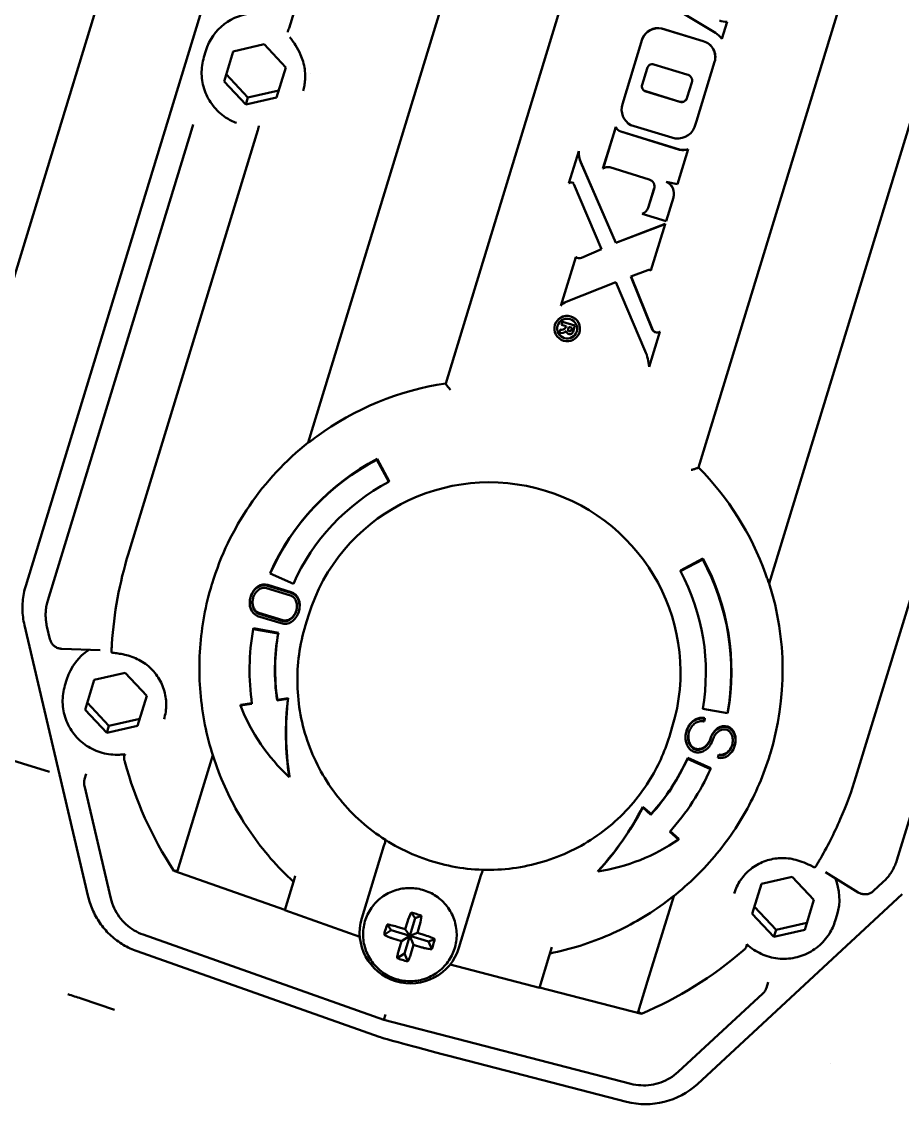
# Model space of a CAD drawing. Header units: inches. Extents: x 11 to 1621, y 11 to 1332.
# Drawn here: x 1301.909 to 1304.642, y 345.731 to 349.103 of the extents above; entities that cross this region are included whole.
import ezdxf

# ---------------------------------------------------------------- set-up
doc = ezdxf.new("R2010")
doc.units = ezdxf.units.IN
doc.header["$LTSCALE"] = 48
doc.header["$MEASUREMENT"] = 0
doc.layers.add('Visible (ANSI)', color=7, linetype='Continuous', lineweight=50)

msp = doc.modelspace()

# ---------------------------------------------------------------- linework, layer by layer
at = {"layer": 'Visible (ANSI)'}
for p, q in [((1303.960241, 350.3867), (1303.224613, 347.980571)), ((1302.798062, 347.797304), (1303.543519, 350.235582)), ((1304.009401, 347.719686), (1304.744578, 350.12434)), ((1304.228754, 347.359897), (1304.974211, 349.798176)), ((1302.312155, 349.70907), (1301.513299, 347.096132)), ((1301.524712, 347.133459), (1302.300743, 349.671743)), ((1302.738201, 349.08274), (1302.887875, 349.572301)), ((1302.539285, 349.374718), (1301.920906, 347.352093)), ((1303.875655, 349.1811), (1304.061806, 349.068407)), ((1303.894825, 349.081604), (1303.8949, 349.08185)), ((1304.024011, 349.042108), (1303.894825, 349.081604)), ((1303.8949, 349.08185), (1304.024086, 349.042354)), ((1304.081387, 349.04908), (1304.097753, 349.102614)), ((1303.834815, 349.048815), (1303.773025, 348.846708)), ((1303.83489, 349.049061), (1303.834815, 349.048815)), ((1302.474048, 348.993015), (1302.480058, 349.012672)), ((1302.56531, 349.01076), (1302.53678, 348.917443)), ((1302.661087, 349.032497), (1302.56531, 349.01076)), ((1302.728334, 348.960918), (1302.661087, 349.032497)), ((1304.002872, 348.793567), (1304.059211, 348.977846)), ((1304.059211, 348.977846), (1304.059286, 348.978091)), ((1302.543541, 348.939557), (1302.610788, 348.867978)), ((1302.699804, 348.867602), (1302.728334, 348.960918)), ((1303.834293, 348.906367), (1303.849961, 348.957613)), ((1303.850036, 348.957858), (1303.849961, 348.957613)), ((1303.870677, 348.970324), (1303.973398, 348.938919)), ((1302.53678, 348.917443), (1302.604027, 348.845864)), ((1303.988392, 348.914223), (1303.974301, 348.868135)), ((1302.610788, 348.867978), (1302.706565, 348.889716)), ((1303.84536, 348.886771), (1303.845285, 348.886525)), ((1303.951337, 348.854102), (1303.845285, 348.886525)), ((1303.951412, 348.854347), (1303.84536, 348.886771)), ((1302.610788, 348.867978), (1302.604027, 348.845864)), ((1302.604027, 348.845864), (1302.699804, 348.867602)), ((1302.440825, 348.783355), (1302.435566, 348.766155)), ((1303.752391, 348.775897), (1303.71273, 348.647308)), ((1303.712805, 348.647554), (1303.752466, 348.776143)), ((1303.752391, 348.775897), (1303.752466, 348.776143)), ((1303.799456, 348.781873), (1303.926359, 348.743075)), ((1303.996969, 348.775029), (1304.002872, 348.793567)), ((1302.435566, 348.766155), (1301.989445, 347.306957)), ((1302.641365, 348.766004), (1302.239, 347.449928)), ((1303.950675, 348.705402), (1303.768062, 348.761717)), ((1303.768137, 348.761963), (1303.95075, 348.705648)), ((1303.943912, 348.598356), (1303.977363, 348.706812)), ((1303.950675, 348.705402), (1303.95075, 348.705648)), ((1303.977438, 348.707058), (1303.977363, 348.706812)), ((1303.637764, 348.701115), (1303.607177, 348.601254)), ((1303.637764, 348.701115), (1303.63784, 348.70136)), ((1303.752173, 348.416509), (1303.644126, 348.666102)), ((1303.644202, 348.666348), (1303.752248, 348.416755)), ((1303.71273, 348.647308), (1303.712805, 348.647554)), ((1303.733634, 348.65116), (1303.856395, 348.613302)), ((1303.908403, 348.606112), (1303.943912, 348.598356)), ((1303.607177, 348.601254), (1303.607252, 348.601499)), ((1303.62207, 348.599106), (1303.708593, 348.396893)), ((1303.871024, 348.583367), (1303.853, 348.52493)), ((1303.853075, 348.525176), (1303.871099, 348.583613)), ((1303.871024, 348.583367), (1303.871099, 348.583613)), ((1303.908593, 348.483752), (1303.93134, 348.557595)), ((1303.93134, 348.557595), (1303.931415, 348.557841)), ((1303.834146, 348.506652), (1303.834221, 348.506898)), ((1303.834146, 348.506652), (1303.908593, 348.483752)), ((1303.905442, 348.474808), (1303.752173, 348.416509)), ((1303.752248, 348.416755), (1303.905518, 348.475054)), ((1303.905442, 348.474808), (1303.861475, 348.330996)), ((1303.905518, 348.475054), (1303.905442, 348.474808)), ((1303.752248, 348.416755), (1303.752173, 348.416509)), ((1303.628066, 348.372571), (1303.581885, 348.221519)), ((1303.628066, 348.372571), (1303.628142, 348.372816)), ((1303.708593, 348.396893), (1303.646305, 348.369737)), ((1303.646305, 348.369737), (1303.64638, 348.369983)), ((1303.64638, 348.369983), (1303.708516, 348.397072)), ((1303.7996, 348.312053), (1303.8523, 348.332098)), ((1303.866949, 348.14536), (1303.7996, 348.312053)), ((1303.799752, 348.312111), (1303.867024, 348.145606)), ((1303.598864, 348.232998), (1303.752574, 348.294102)), ((1303.752574, 348.294102), (1303.843835, 348.080804)), ((1303.587196, 348.171608), (1303.584434, 348.162574)), ((1303.587271, 348.171854), (1303.587196, 348.171608)), ((1303.625744, 348.159823), (1303.587196, 348.171608)), ((1303.587271, 348.171854), (1303.625819, 348.160068)), ((1303.563683, 348.161983), (1303.563758, 348.162229)), ((1303.579705, 348.147109), (1303.576684, 348.137227)), ((1303.579705, 348.147109), (1303.57978, 348.147355)), ((1303.584434, 348.162574), (1303.598527, 348.158348)), ((1303.598527, 348.158348), (1303.596756, 348.152553)), ((1303.604674, 348.148768), (1303.606827, 348.15581)), ((1303.606827, 348.15581), (1303.616766, 348.152772)), ((1303.616766, 348.152772), (1303.614367, 348.144925)), ((1303.619807, 348.140406), (1303.625744, 348.159823)), ((1303.625744, 348.159823), (1303.625819, 348.160068)), ((1303.639469, 348.138813), (1303.639544, 348.139058)), ((1303.889659, 348.139934), (1303.855935, 348.031371)), ((1303.866949, 348.14536), (1303.867024, 348.145606)), ((1303.869359, 348.142642), (1303.869434, 348.142888)), ((1303.889734, 348.140179), (1303.889659, 348.139934)), ((1304.900353, 348.075362), (1304.497988, 346.759286)), ((1304.62493, 346.501208), (1305.071052, 347.960406)), ((1303.010733, 347.743552), (1303.011484, 347.746009)), ((1303.047838, 347.674484), (1303.010733, 347.743552)), ((1303.011484, 347.746009), (1303.04859, 347.676941)), ((1303.047838, 347.674484), (1303.04859, 347.676941)), ((1303.953001, 347.397748), (1304.022385, 347.434259)), ((1303.953752, 347.400205), (1304.023136, 347.436716)), ((1304.023136, 347.436716), (1304.022385, 347.434259)), ((1302.679647, 347.390913), (1302.680398, 347.39337)), ((1302.751603, 347.358965), (1302.679647, 347.390913)), ((1303.953752, 347.400205), (1303.953001, 347.397748)), ((1302.499544, 347.359524), (1302.498793, 347.357067)), ((1302.671691, 347.352787), (1302.672442, 347.355244)), ((1302.672442, 347.355244), (1302.745029, 347.333056)), ((1302.668397, 347.345356), (1302.74284, 347.322626)), ((1302.744278, 347.330599), (1302.671691, 347.352787)), ((1302.744278, 347.330599), (1302.745029, 347.333056)), ((1302.619485, 347.319537), (1302.618734, 347.31708)), ((1302.714287, 347.236005), (1302.640623, 347.258526)), ((1302.644109, 347.265861), (1302.64486, 347.268319)), ((1302.718692, 347.243062), (1302.644109, 347.265861)), ((1302.64486, 347.268319), (1302.719444, 347.245519)), ((1302.768213, 347.271379), (1302.768964, 347.273836)), ((1302.789474, 347.230582), (1302.798488, 347.260067)), ((1302.115026, 346.387004), (1301.916926, 347.230705)), ((1301.995907, 347.187146), (1301.986789, 347.225981)), ((1302.626796, 347.218047), (1302.627547, 347.220504)), ((1302.627547, 347.220504), (1302.705067, 347.206753)), ((1302.718692, 347.243062), (1302.719444, 347.245519)), ((1302.704316, 347.204295), (1302.626796, 347.218047)), ((1302.704316, 347.204295), (1302.705067, 347.206753)), ((1302.151865, 347.152394), (1302.032858, 347.156804)), ((1302.048633, 347.062917), (1302.042624, 347.04326)), ((1302.105353, 346.967687), (1302.133884, 347.061006)), ((1302.133884, 347.061006), (1302.229663, 347.082745)), ((1302.229663, 347.082745), (1302.296912, 347.011164)), ((1302.179363, 346.91822), (1302.112114, 346.989801)), ((1302.296912, 347.011164), (1302.268382, 346.917844)), ((1302.623274, 346.985887), (1302.587242, 346.980944)), ((1302.587993, 346.983401), (1302.622946, 346.988196)), ((1302.734879, 347.001199), (1302.701165, 346.996574)), ((1302.701165, 346.996574), (1302.701916, 346.999031)), ((1302.701916, 346.999031), (1302.73563, 347.003656)), ((1302.734879, 347.001199), (1302.73563, 347.003656)), ((1302.172602, 346.896106), (1302.105353, 346.967687)), ((1302.587242, 346.980944), (1302.587993, 346.983401)), ((1304.022155, 346.970518), (1304.099675, 346.956767)), ((1304.099675, 346.956767), (1304.100426, 346.959224)), ((1301.994362, 346.775101), (1301.464662, 346.937046)), ((1302.172602, 346.896106), (1302.179363, 346.91822)), ((1302.268382, 346.917844), (1302.172602, 346.896106)), ((1302.275143, 346.939959), (1302.179363, 346.91822)), ((1304.026298, 346.931429), (1304.028513, 346.939182)), ((1304.026298, 346.931429), (1304.027049, 346.933886)), ((1304.029264, 346.941639), (1304.027049, 346.933886)), ((1304.028513, 346.939182), (1304.029264, 346.941639)), ((1303.918968, 346.885261), (1303.927982, 346.914746)), ((1303.972381, 346.90292), (1303.97163, 346.900463)), ((1304.099121, 346.913477), (1304.099872, 346.915935)), ((1304.04637, 346.877617), (1304.046391, 346.877687)), ((1304.046391, 346.877687), (1304.047143, 346.880144)), ((1304.053944, 346.875296), (1304.053961, 346.87535)), ((1304.121144, 346.854876), (1304.121895, 346.857333)), ((1302.501445, 346.827111), (1302.420696, 346.562993)), ((1303.975619, 346.818306), (1303.974867, 346.815849)), ((1303.974867, 346.815849), (1304.046824, 346.783901)), ((1303.975619, 346.818306), (1304.047575, 346.786358)), ((1303.999562, 346.84425), (1304.000313, 346.846707)), ((1304.07162, 346.826548), (1304.069263, 346.81884)), ((1304.07162, 346.826548), (1304.072371, 346.829005)), ((1304.231434, 346.830032), (1304.230683, 346.827575)), ((1304.047575, 346.786358), (1304.046824, 346.783901)), ((1302.103523, 346.752025), (1302.108782, 346.769225)), ((1302.739529, 346.761267), (1302.738778, 346.75881)), ((1302.184889, 346.38228), (1302.102853, 346.731667)), ((1303.836711, 346.667022), (1303.83596, 346.664565)), ((1303.83596, 346.664565), (1303.861323, 346.641878)), ((1303.836711, 346.667022), (1303.862074, 346.644335)), ((1303.861323, 346.641878), (1303.862074, 346.644335)), ((1303.919922, 346.589462), (1303.94703, 346.565215)), ((1303.921485, 346.591193), (1303.947781, 346.567672)), ((1302.391712, 346.46819), (1302.420696, 346.562993)), ((1303.036119, 346.556087), (1303.032834, 346.545343)), ((1303.947781, 346.567672), (1303.94703, 346.565215)), ((1303.032834, 346.545343), (1302.964269, 346.321076)), ((1302.725025, 346.346493), (1302.380439, 346.468373)), ((1302.754787, 346.443839), (1302.757468, 346.452607)), ((1303.265467, 346.22899), (1303.334032, 346.453257)), ((1303.337317, 346.464002), (1303.334032, 346.453257)), ((1303.697185, 346.465796), (1303.697936, 346.468253)), ((1304.204623, 346.427918), (1304.300402, 346.449656)), ((1304.300402, 346.449656), (1304.367651, 346.378075)), ((1304.504974, 346.401003), (1304.403847, 346.463893)), ((1302.72473, 346.345527), (1302.754787, 346.443839)), ((1304.176092, 346.334599), (1304.204623, 346.427918)), ((1304.581851, 346.432591), (1304.552575, 346.405494)), ((1303.851388, 346.125586), (1303.932137, 346.389705)), ((1304.005714, 345.80643), (1304.641738, 346.395114)), ((1304.367651, 346.378075), (1304.33912, 346.284756)), ((1302.958029, 346.26301), (1302.72473, 346.345527)), ((1304.250102, 346.285132), (1304.182853, 346.356713)), ((1303.098846, 346.287016), (1303.105882, 346.310027)), ((1303.113038, 346.266106), (1303.129717, 346.320662)), ((1303.129717, 346.320662), (1303.117628, 346.338475)), ((1303.129717, 346.320662), (1303.149627, 346.328639)), ((1304.243341, 346.263018), (1304.176092, 346.334599)), ((1304.439395, 346.331988), (1304.433386, 346.312331)), ((1303.055115, 346.283815), (1303.033114, 346.269707)), ((1303.055115, 346.283815), (1303.04306, 346.301577)), ((1303.113038, 346.266106), (1303.055115, 346.283815)), ((1303.073762, 346.294685), (1303.098846, 346.287016)), ((1303.113038, 346.266106), (1303.098846, 346.287016)), ((1303.143319, 346.297823), (1303.136496, 346.275505)), ((1304.243341, 346.263018), (1304.250102, 346.285132)), ((1304.33912, 346.284756), (1304.243341, 346.263018)), ((1304.345881, 346.30687), (1304.250102, 346.285132)), ((1303.032557, 346.005807), (1302.285927, 346.26989)), ((1303.087434, 346.249688), (1303.060152, 346.258029)), ((1303.078834, 346.22156), (1303.087434, 346.249688)), ((1303.087434, 346.249688), (1303.113038, 346.266106)), ((1303.113038, 346.266106), (1303.096358, 346.21155)), ((1303.113038, 346.266106), (1303.136496, 346.275505)), ((1303.125084, 346.238177), (1303.113038, 346.266106)), ((1303.113038, 346.266106), (1303.170961, 346.248397)), ((1303.136496, 346.275505), (1303.159935, 346.268339)), ((1303.170961, 346.248397), (1303.190545, 346.256244)), ((1303.170961, 346.248397), (1303.181137, 346.224804)), ((1303.01829, 345.952552), (1302.266601, 346.218424)), ((1303.07347, 346.196873), (1303.096358, 346.21155)), ((1303.096358, 346.21155), (1303.107091, 346.186667)), ((1303.125084, 346.238177), (1303.116696, 346.210743)), ((1303.150721, 346.230339), (1303.125084, 346.238177)), ((1303.545931, 346.203745), (1303.554138, 346.230586)), ((1303.515874, 346.105432), (1303.23817, 346.177362)), ((1303.545931, 346.203745), (1303.515874, 346.105432)), ((1303.851388, 346.125586), (1303.822404, 346.030784)), ((1304.220041, 346.104941), (1304.2253, 346.122141)), ((1303.831851, 346.024631), (1303.516169, 346.106398)), ((1304.209212, 346.087688), (1303.945827, 345.843907)), ((1302.0929, 346.071751), (1302.196482, 346.036595)), ((1303.037567, 346.022193), (1303.032557, 346.005807)), ((1303.799215, 345.807231), (1303.032557, 346.005807)), ((1303.234412, 345.894267), (1303.785762, 345.751459)), ((1304.41944, 345.869929), (1304.41944, 345.86993))]:
    msp.add_line(p, q, dxfattribs=at)
for centre, major_axis, ratio, start_param, end_param in [((1302.640069, 348.963752), (-0.160012, 0.04892), 0.99144486, 5.05902579, 6.28318531), ((1303.88431, 349.030256), (-0.050552, 0.015455), 0.99144486, 4.80630353, 6.22060459), ((1303.884385, 349.030502), (-0.050552, 0.015455), 0.99144486, 4.80630353, 6.22060459), ((1304.096316, 349.172799), (-0.067655, 0.020684), 0.99144486, 1.54926273, 1.88544508), ((1304.009855, 348.992935), (0.049356, -0.01509), 0.99144486, 0, 1.58706174), ((1304.009931, 348.993181), (0.049356, -0.01509), 0.99144486, 0, 1.58706174), ((1304.031282, 349.018475), (0.056419, -0.017249), 0.99144486, 0.84931078, 1.3208603), ((1302.640069, 348.963752), (0.160012, -0.04892), 0.99144486, 0.17342022, 0.17348712), ((1303.865971, 348.95493), (-0.015526, 0.004747), 0.99144486, 4.71238898, 6.41501448), ((1303.866046, 348.955176), (-0.015526, 0.004747), 0.99144486, 0.00798117, 0.13182917), ((1303.849501, 348.901717), (-0.015207, 0.004649), 0.99144486, 0, 1.59660273), ((1303.849576, 348.901963), (-0.015207, 0.004649), 0.99144486, 0, 1.59660273), ((1303.969737, 348.919926), (0.018655, -0.005703), 0.99144486, 0, 1.67618983), ((1302.631055, 348.934266), (0.150599, -0.046043), 0.99144486, 0, 0.00002405), ((1303.826569, 348.830338), (-0.053544, 0.01637), 0.99144486, 0, 1.35921417), ((1303.956556, 348.871174), (0.017219, -0.005264), 0.99144486, 4.71238898, 6.41140571), ((1303.956631, 348.871419), (0.017219, -0.005264), 0.99144486, 4.71238898, 6.27598879), ((1303.775328, 348.785276), (-0.023779, 0.00727), 0.99144486, 0.68904846, 1.56834889), ((1303.775403, 348.785521), (0.023779, -0.00727), 0.99144486, 3.83064112, 4.70994154), ((1303.943741, 348.797776), (0.055361, -0.016926), 0.99144486, 4.70151732, 6.17511454), ((1303.960752, 348.762045), (-0.055486, 0.016964), 0.99144486, 1.69042288, 2.15569039), ((1303.960827, 348.76229), (0.055486, -0.016964), 0.99144486, 4.83201554, 5.29728305), ((1303.716987, 348.696879), (-0.075907, 0.023207), 0.99144486, 0.24530749, 0.70060896), ((1303.717062, 348.697125), (-0.075907, 0.023207), 0.99144486, 0.24530749, 0.70060896), ((1303.728046, 348.623844), (0.026891, -0.008221), 0.99144486, 1.66489368, 2.44158534), ((1303.615446, 348.591353), (-0.008269, 0.009901), 0.99660889, 5.52237988, 6.28318531), ((1303.614385, 348.596215), (0.008006, -0.001936), 0.99150391, 0.60185146, 1.57079633), ((1303.849714, 348.591643), (0.021863, -0.006684), 0.99144486, 6.20884291, 7.8515342), ((1303.892339, 348.569124), (0.038892, -0.011891), 0.99144486, 0.00937237, 1.45872318), ((1303.892414, 348.569369), (0.038892, -0.011891), 0.99144486, 0.00937237, 1.42821435), ((1303.849789, 348.591889), (0.021863, -0.006684), 0.99144486, 6.20884291, 6.27751727), ((1303.826567, 348.533082), (0.026453, -0.008088), 0.99144486, 5.28446054, 6.28073787), ((1303.826642, 348.533328), (0.026453, -0.008088), 0.99144486, 5.28446054, 6.28073787), ((1303.639706, 348.387637), (-0.017942, -0.006615), 0.9976346, 0.56679206, 1.57079633), ((1303.639781, 348.387883), (0.018344, -0.005608), 0.99144486, 4.35415705, 5.35816131), ((1303.85593, 348.323379), (0.008734, 0.003636), 0.99832139, 0.553935, 1.57079633), ((1303.610036, 348.198696), (-0.034699, 0.010609), 0.99144486, 5.31991344, 5.89561957), ((1303.601651, 348.150644), (-0.037893, 0.011585), 0.99144486, 3.14159265, 6.28318531), ((1303.601651, 348.150644), (-0.029731, 0.00909), 0.99144486, 0.00416795, 3.1374247), ((1303.583069, 348.157014), (-0.020054, 0.006131), 0.99144486, 1.55551718, 2.72120886), ((1303.583914, 348.162982), (0.012842, -0.010429), 0.99389083, 5.13794773, 6.28318531), ((1303.583989, 348.163228), (0.015839, -0.004843), 0.99144486, 4.74959276, 5.89483034), ((1303.6109, 348.144494), (-0.011557, 0.00351), 0.99144492, 0.39684615, 1.57079633), ((1303.609677, 348.147239), (0.00469, -0.002314), 0.99189357, 3.3045792, 6.28318531), ((1303.609752, 348.147485), (-0.005002, 0.001529), 0.99144486, 0, 2.97860611), ((1303.609447, 348.143588), (0.01036, -0.003182), 0.99144489, 4.81972955, 6.28318531), ((1303.874058, 348.149155), (-0.006558, 0.004732), 0.99319149, 1.11712749, 1.57079633), ((1303.874134, 348.149401), (0.003796, -0.00711), 0.99989766, 4.71238898, 5.16605782), ((1303.881725, 348.158261), (-0.018353, -0.007945), 0.99855778, 0.49968494, 1.57079633), ((1303.8818, 348.158506), (0.019194, -0.005868), 0.99144486, 4.34228419, 5.41339557), ((1303.699435, 348.02046), (0.150191, -0.045918), 0.99144486, 0.36919566, 0.69677144), ((1303.364738, 347.092321), (-0.865945, 0.264746), 0.99144486, 5.16218584, 5.64696599), ((1303.365489, 347.094778), (-0.865945, 0.264746), 0.99144486, 5.68451725, 6.28318531), ((1303.363235, 347.087407), (-0.715346, 0.218703), 0.99144486, 5.49778714, 6.16101226), ((1303.363987, 347.089864), (-0.715346, 0.218703), 0.99144486, 5.49778714, 6.16101226), ((1303.363235, 347.087407), (0.564747, -0.17266), 0.99144486, 0, 3.14159265), ((1303.364738, 347.092321), (-0.865945, 0.264746), 0.99144486, 3.77781197, 4.21371563), ((1303.363235, 347.087407), (-0.640046, 0.195682), 0.99144486, 5.49778714, 6.16101226), ((1303.363235, 347.087407), (0.715346, -0.218703), 0.99144486, 0.12217305, 0.78539816), ((1303.363987, 347.089864), (0.715346, -0.218703), 0.99144486, 0.12217305, 0.78539816), ((1303.363235, 347.087407), (0.640046, -0.195682), 0.99144486, 0.12217305, 0.78539816), ((1302.656297, 347.306287), (-0.015793, -0.046367), 0.79756308, 3.15238793, 4.75109667), ((1302.657049, 347.308744), (-0.015793, -0.046367), 0.79756308, 3.15238793, 4.75109667), ((1303.365489, 347.094778), (0.865945, -0.264746), 0.99144486, 0, 0.59866805), ((1302.731037, 347.283441), (-0.012835, -0.047271), 0.7975631, 1.53200562, 3.13079937), ((1302.731789, 347.285898), (-0.012835, -0.047271), 0.7975631, 1.53200562, 3.13079937), ((1302.655911, 347.305022), (-0.012835, -0.047271), 0.79756308, 4.67368129, 6.21734593), ((1302.730649, 347.282172), (-0.015793, -0.046367), 0.79756308, 6.26774272, 7.89268932), ((1303.363235, 347.087407), (-0.715346, 0.218703), 0.99144486, 0.12217305, 0.43633231), ((1303.363235, 347.087407), (-0.640046, 0.195682), 0.99144486, 0.12217305, 0.43633231), ((1303.363987, 347.089864), (-0.640046, 0.195682), 0.99144486, 0.12217305, 0.43633231), ((1302.208645, 347.013997), (-0.160012, 0.04892), 0.99144486, 5.58262456, 6.28318531), ((1303.646565, 346.890093), (-0.878533, 0.268594), 0.99144486, 0.17691774, 0.44365048), ((1303.647317, 346.89255), (-0.878533, 0.268594), 0.99144486, 0.17691774, 0.44365048), ((1303.150121, 347.196213), (-0.57819, 0.17677), 0.99144486, 0.66615629, 1.11619718), ((1304.083967, 346.866934), (-0.015783, -0.046336), 0.79808266, 3.15856803, 4.75347133), ((1304.084718, 346.869391), (-0.015783, -0.046336), 0.79808266, 3.15856803, 4.75347133), ((1304.083967, 346.866934), (-0.012835, -0.047271), 0.79756308, 1.53208864, 3.07939024), ((1304.084718, 346.869391), (-0.012835, -0.047271), 0.79756308, 1.53208864, 3.07939024), ((1304.08358, 346.865668), (-0.015793, -0.046367), 0.79756308, 0.03959973, 1.60950401), ((1303.363235, 347.087407), (0.640046, -0.195682), 0.99144486, 5.84685299, 6.16101226), ((1303.363987, 347.089864), (0.640046, -0.195682), 0.99144486, 5.84685299, 6.16101226), ((1303.368494, 347.104607), (-1.129494, 0.345321), 0.99144486, 0.55627507, 0.87303261), ((1303.363235, 347.087407), (0.715346, -0.218703), 0.99144486, 5.84685299, 6.16101226), ((1303.018008, 347.082262), (0.878533, -0.268594), 0.99144486, 5.83953483, 6.10626757), ((1303.018759, 347.084719), (0.878533, -0.268594), 0.99144486, 5.83953483, 6.10626757), ((1303.600759, 347.058439), (-0.57819, 0.17677), 0.99144486, 2.02539547, 2.47543636), ((1304.279384, 346.380908), (0.160012, -0.04892), 0.99144486, 0, 0.70056074), ((1303.114868, 346.275033), (-0.150599, 0.046043), 0.99144486, 0, 3.14159265), ((1303.368494, 347.104607), (-1.129494, 0.345321), 0.99144486, 2.26856004, 2.58531758), ((1303.235163, 345.896724), (-0.218642, 0.05663), 0.01136565, 0.13028447, 1.57030427), ((1303.844317, 345.978224), (-0.225899, 0.069064), 0.99144486, 1.61442956, 2.61799388)]:
    msp.add_ellipse(centre, major_axis=major_axis, ratio=ratio, start_param=start_param, end_param=end_param, dxfattribs=at)
for major_axis in [(0.037893, -0.011585), (0.029731, -0.00909)]:
    msp.add_ellipse((1303.601576, 348.150398), major_axis=major_axis, ratio=0.99144486, dxfattribs=at)
for points, knots in [([(1302.735598, 349.075858), (1302.734826, 349.074179), (1302.734319, 349.072566), (1302.734048, 349.070942), (1302.73403, 349.07083), (1302.734014, 349.07072)], [-0.0647177982, -0.0647177982, -0.0647177982, -0.0647177982, -0.0486830326, -0.0486830326, -0.047495252, -0.047495252, -0.047495252, -0.047495252]), ([(1302.788382, 348.930726), (1302.788663, 348.946853), (1302.786342, 348.963375), (1302.779694, 348.986081), (1302.77715, 348.993047), (1302.769576, 349.010597), (1302.763832, 349.020905), (1302.753762, 349.036796), (1302.749282, 349.043092), (1302.743862, 349.050717), (1302.742351, 349.05282), (1302.740955, 349.054815)], [0, 0, 0, 0, 0.124156791, 0.124156791, 0.18033745, 0.18033745, 0.272325394, 0.272325394, 0.348034512, 0.348034512, 0.380829585, 0.380829585, 0.380829585, 0.380829585]), ([(1302.474048, 348.993015), (1302.468872, 348.976085), (1302.466443, 348.958319), (1302.467318, 348.922901), (1302.470626, 348.905257), (1302.482643, 348.871855), (1302.491359, 348.856108), (1302.513323, 348.828094), (1302.526578, 348.81584), (1302.551985, 348.798934), (1302.563347, 348.793106), (1302.575219, 348.788624)], [4.71238898, 4.71238898, 4.71238898, 4.71238898, 5.03124213, 5.03124213, 5.35032609, 5.35032609, 5.67000512, 5.67000512, 5.99039925, 5.99039925, 6.21838113, 6.21838113, 6.21838113, 6.21838113]), ([(1302.781655, 348.888227), (1302.782496, 348.890978), (1302.78326, 348.893753), (1302.784632, 348.899342), (1302.785241, 348.902155), (1302.786299, 348.907812), (1302.786749, 348.910655), (1302.78749, 348.916363), (1302.78778, 348.919228), (1302.788202, 348.92497), (1302.788332, 348.927847), (1302.788382, 348.930726)], [1.570820379, 1.570820379, 1.570820379, 1.570820379, 1.626221042, 1.626221042, 1.681621706, 1.681621706, 1.737022369, 1.737022369, 1.792423032, 1.792423032, 1.847823695, 1.847823695, 1.847823695, 1.847823695]), ([(1302.643156, 348.773504), (1302.642859, 348.771804), (1302.642484, 348.770067), (1302.641822, 348.767552), (1302.6416, 348.766773), (1302.641365, 348.766004)], [0.2220018111, 0.2220018111, 0.2220018111, 0.2220018111, 0.2356154016, 0.2356154016, 0.2418083512, 0.2418083512, 0.2418083512, 0.2418083512]), ([(1302.643156, 348.773504), (1302.643412, 348.774996), (1302.643787, 348.776417), (1302.644476, 348.77835), (1302.64471, 348.77893), (1302.644962, 348.779489)], [0, 0, 0, 0, 0.0118767035, 0.0118767035, 0.0172490676, 0.0172490676, 0.0172490676, 0.0172490676]), ([(1303.239078, 347.960554), (1303.239046, 347.960591), (1303.239014, 347.960629), (1303.237693, 347.962166), (1303.23641, 347.963692), (1303.233946, 347.966691), (1303.232763, 347.968167), (1303.230066, 347.971624), (1303.228633, 347.973547), (1303.226472, 347.976661), (1303.225688, 347.977894), (1303.224731, 347.979705), (1303.22453, 347.980298), (1303.224613, 347.980571)], [-0.1721933898, -0.1721933898, -0.1721933898, -0.1721933898, -0.1718184134, -0.1718184134, -0.1567125346, -0.1567125346, -0.1418902288, -0.1418902288, -0.1207682679, -0.1207682679, -0.102689002, -0.102689002, -0.0859092065, -0.0859092065, -0.0859092065, -0.0859092065]), ([(1302.798062, 347.797304), (1302.798015, 347.79715), (1302.798131, 347.797126), (1302.798654, 347.797318), (1302.799063, 347.797534), (1302.800618, 347.798462), (1302.802107, 347.799461), (1302.80635, 347.802398), (1302.809717, 347.804822), (1302.816866, 347.810016), (1302.820652, 347.81279), (1302.824172, 347.815376)], [0.205824881, 0.205824881, 0.205824881, 0.205824881, 0.215221093, 0.215221093, 0.224617304, 0.224617304, 0.243409727, 0.243409727, 0.276878183, 0.276878183, 0.310346639, 0.310346639, 0.310346639, 0.310346639]), ([(1303.98641, 347.711813), (1303.986457, 347.711825), (1303.986504, 347.711837), (1303.988404, 347.712307), (1303.990265, 347.71279), (1303.993883, 347.713773), (1303.995641, 347.714273), (1303.999775, 347.715511), (1304.002045, 347.716247), (1304.005611, 347.71754), (1304.00697, 347.718098), (1304.008809, 347.719034), (1304.009316, 347.719409), (1304.009401, 347.719686)], [-0.0003692613, -0.0003692613, -0.0003692613, -0.0003692613, 0, 0, 0.0145769195, 0.0145769195, 0.0289112975, 0.0289112975, 0.04993836, 0.04993836, 0.0681642941, 0.0681642941, 0.0851779707, 0.0851779707, 0.0851779707, 0.0851779707]), ([(1302.239, 347.449928), (1302.22569, 347.406392), (1302.214554, 347.360847), (1302.197386, 347.267257), (1302.191383, 347.219194), (1302.188178, 347.169032), (1302.188061, 347.167127), (1302.187949, 347.165221)], [3.96514092, 3.96514092, 3.96514092, 3.96514092, 4.315033056, 4.315033056, 4.664925191, 4.664925191, 4.678737423, 4.678737423, 4.678737423, 4.678737423]), ([(1304.228754, 347.359897), (1304.228707, 347.359743), (1304.228598, 347.359788), (1304.228271, 347.36024), (1304.228054, 347.360648), (1304.227283, 347.362287), (1304.226608, 347.363947), (1304.224732, 347.368755), (1304.223296, 347.372648), (1304.220274, 347.380951), (1304.218686, 347.385368), (1304.217214, 347.38948)], [-0.205824881, -0.205824881, -0.205824881, -0.205824881, -0.19642867, -0.19642867, -0.187032459, -0.187032459, -0.168240036, -0.168240036, -0.13477158, -0.13477158, -0.101303124, -0.101303124, -0.101303124, -0.101303124]), ([(1302.498793, 347.357067), (1302.47917, 347.292886), (1302.466836, 347.22648), (1302.457356, 347.092533), (1302.460212, 347.024999), (1302.48097, 346.892179), (1302.498871, 346.8269), (1302.54882, 346.701859), (1302.580866, 346.642102), (1302.657499, 346.531096), (1302.702083, 346.479851), (1302.751822, 346.43414)], [4.71238898, 4.71238898, 4.71238898, 4.71238898, 4.93657427, 4.93657427, 5.16075957, 5.16075957, 5.38494486, 5.38494486, 5.60913015, 5.60913015, 5.83331544, 5.83331544, 5.83331544, 5.83331544]), ([(1301.920906, 347.352093), (1301.918513, 347.344264), (1301.916533, 347.336308), (1301.913423, 347.320231), (1301.912292, 347.31211), (1301.910894, 347.295791), (1301.910625, 347.287594), (1301.910952, 347.271213), (1301.911548, 347.26303), (1301.913598, 347.246767), (1301.915052, 347.238688), (1301.916926, 347.230705)], [4.71238898, 4.71238898, 4.71238898, 4.71238898, 4.817108736, 4.817108736, 4.921828491, 4.921828491, 5.026548246, 5.026548246, 5.131268001, 5.131268001, 5.235987756, 5.235987756, 5.235987756, 5.235987756]), ([(1302.626516, 347.314694), (1302.62739, 347.317545), (1302.628506, 347.320328), (1302.632005, 347.327295), (1302.634747, 347.331242), (1302.640961, 347.337885), (1302.644427, 347.340578), (1302.651553, 347.344445), (1302.655204, 347.345623), (1302.662098, 347.34648), (1302.665352, 347.346227), (1302.668397, 347.345356)], [0, 0, 0, 0, 0.00019559799, 0.00019559799, 0.0005153376, 0.0005153376, 0.0008350772, 0.0008350772, 0.0011548168, 0.0011548168, 0.00146202621, 0.00146202621, 0.00146202621, 0.00146202621]), ([(1302.74284, 347.322626), (1302.745853, 347.321651), (1302.748696, 347.320046), (1302.75394, 347.315489), (1302.756314, 347.312476), (1302.760071, 347.305291), (1302.761447, 347.301124), (1302.7629, 347.292144), (1302.762975, 347.287338), (1302.761993, 347.279603), (1302.761368, 347.276671), (1302.760503, 347.273818)], [0, 0, 0, 0, 0.00030354202, 0.00030354202, 0.00061946464, 0.00061946464, 0.00093538727, 0.00093538727, 0.0012513099, 0.0012513099, 0.00144457289, 0.00144457289, 0.00144457289, 0.00144457289]), ([(1301.989445, 347.306957), (1301.987848, 347.301734), (1301.986527, 347.296426), (1301.984452, 347.285701), (1301.983698, 347.280283), (1301.982765, 347.269396), (1301.982586, 347.263928), (1301.982804, 347.253001), (1301.983202, 347.247542), (1301.984569, 347.236694), (1301.985539, 347.231305), (1301.986789, 347.225981)], [4.71238898, 4.71238898, 4.71238898, 4.71238898, 4.817108736, 4.817108736, 4.921828491, 4.921828491, 5.026548246, 5.026548246, 5.131268001, 5.131268001, 5.235987756, 5.235987756, 5.235987756, 5.235987756]), ([(1302.644109, 347.265861), (1302.641098, 347.266841), (1302.638258, 347.26845), (1302.63302, 347.273014), (1302.63065, 347.276031), (1302.626903, 347.283221), (1302.625533, 347.28739), (1302.624094, 347.296372), (1302.624025, 347.301178), (1302.625018, 347.308911), (1302.625648, 347.311842), (1302.626516, 347.314694)], [0, 0, 0, 0, 0.00030354202, 0.00030354202, 0.00061946464, 0.00061946464, 0.00093538727, 0.00093538727, 0.0012513099, 0.0012513099, 0.00144457289, 0.00144457289, 0.00144457289, 0.00144457289]), ([(1302.64486, 347.268319), (1302.641849, 347.269298), (1302.639009, 347.270907), (1302.633771, 347.275472), (1302.631402, 347.278488), (1302.627654, 347.285678), (1302.626285, 347.289848), (1302.624845, 347.298829), (1302.624777, 347.303635), (1302.625715, 347.31095), (1302.626225, 347.313464), (1302.626911, 347.315927)], [0, 0, 0, 0, 0.00030354202, 0.00030354202, 0.00061946464, 0.00061946464, 0.00093538727, 0.00093538727, 0.0012513099, 0.0012513099, 0.00141702244, 0.00141702244, 0.00141702244, 0.00141702244]), ([(1302.760503, 347.273818), (1302.759636, 347.270966), (1302.758527, 347.26818), (1302.755043, 347.261205), (1302.75231, 347.257252), (1302.746111, 347.250595), (1302.742651, 347.247895), (1302.735534, 347.244011), (1302.731886, 347.242826), (1302.724994, 347.241953), (1302.721739, 347.242198), (1302.718692, 347.243062)], [0, 0, 0, 0, 0.00019559799, 0.00019559799, 0.0005153376, 0.0005153376, 0.0008350772, 0.0008350772, 0.0011548168, 0.0011548168, 0.00146202621, 0.00146202621, 0.00146202621, 0.00146202621]), ([(1302.719444, 347.245519), (1302.72249, 347.244655), (1302.725745, 347.24441), (1302.732638, 347.245283), (1302.736286, 347.246468), (1302.743402, 347.250352), (1302.746863, 347.253052), (1302.753061, 347.259709), (1302.755794, 347.263662), (1302.759072, 347.270226), (1302.760037, 347.27256), (1302.760832, 347.27495)], [0, 0, 0, 0, 0.00030354202, 0.00030354202, 0.00061946464, 0.00061946464, 0.00093538727, 0.00093538727, 0.0012513099, 0.0012513099, 0.00141451934, 0.00141451934, 0.00141451934, 0.00141451934]), ([(1302.789474, 347.230582), (1302.771208, 347.170837), (1302.76264, 347.108139), (1302.765749, 346.983147), (1302.777436, 346.920876), (1302.819879, 346.803003), (1302.850656, 346.747433), (1302.928209, 346.648587), (1302.975001, 346.60535), (1303.079887, 346.535599), (1303.13798, 346.50912), (1303.259578, 346.475644), (1303.323066, 346.468661), (1303.448968, 346.474939), (1303.511362, 346.488185), (1303.628685, 346.533575), (1303.683604, 346.565683), (1303.780379, 346.645492), (1303.82224, 346.69315), (1303.882623, 346.789512), (1303.904028, 346.836396), (1303.918968, 346.885261)], [4.71238898, 4.71238898, 4.71238898, 4.71238898, 5.03139406, 5.03139406, 5.35059984, 5.35059984, 5.67032244, 5.67032244, 5.99066489, 5.99066489, 6.311486, 6.311486, 6.63246431, 6.63246431, 6.95322031, 6.95322031, 7.2734557, 7.2734557, 7.59307009, 7.59307009, 7.85398163, 7.85398163, 7.85398163, 7.85398163]), ([(1301.995907, 347.187146), (1301.996692, 347.183805), (1301.997917, 347.18057), (1302.001162, 347.174529), (1302.003181, 347.171725), (1302.007871, 347.166733), (1302.010541, 347.164546), (1302.016353, 347.160932), (1302.019494, 347.159505), (1302.026037, 347.157504), (1302.029439, 347.156931), (1302.032858, 347.156804)], [5.23598776, 5.23598776, 5.23598776, 5.23598776, 5.49778714, 5.49778714, 5.75958653, 5.75958653, 6.02138592, 6.02138592, 6.28318531, 6.28318531, 6.54498469, 6.54498469, 6.54498469, 6.54498469]), ([(1302.187812, 347.145496), (1302.187748, 347.145508), (1302.187689, 347.145655), (1302.187557, 347.146448), (1302.187494, 347.147336), (1302.187437, 347.14996), (1302.187436, 347.151585), (1302.187505, 347.155268), (1302.187562, 347.157151), (1302.187726, 347.161153), (1302.187828, 347.163183), (1302.187949, 347.165221)], [-0.0894946722, -0.0894946722, -0.0894946722, -0.0894946722, -0.0751592238, -0.0751592238, -0.0524489699, -0.0524489699, -0.0321494629, -0.0321494629, -0.0156025423, -0.0156025423, -0.0000003255, -0.0000003255, -0.0000003255, -0.0000003255]), ([(1302.256111, 347.129898), (1302.248703, 347.132764), (1302.241024, 347.135234), (1302.226268, 347.139168), (1302.21902, 347.140671), (1302.209336, 347.142284), (1302.206397, 347.142713), (1302.203581, 347.143081)], [0, 0, 0, 0, 0.060530539, 0.060530539, 0.121595553, 0.121595553, 0.149563527, 0.149563527, 0.149563527, 0.149563527]), ([(1302.35023, 346.938468), (1302.354778, 346.953345), (1302.357062, 346.968911), (1302.356897, 347.000055), (1302.354449, 347.015629), (1302.345029, 347.045405), (1302.338058, 347.059603), (1302.320205, 347.08536), (1302.309324, 347.096915), (1302.284615, 347.116346), (1302.270791, 347.124219), (1302.256111, 347.129898)], [1.57079633, 1.57079633, 1.57079633, 1.57079633, 1.87034584, 1.87034584, 2.16989536, 2.16989536, 2.46944487, 2.46944487, 2.76899438, 2.76899438, 3.0685439, 3.0685439, 3.0685439, 3.0685439]), ([(1302.042624, 347.04326), (1302.037448, 347.02633), (1302.035019, 347.008564), (1302.035894, 346.973146), (1302.039202, 346.955501), (1302.051219, 346.9221), (1302.059935, 346.906353), (1302.081899, 346.878339), (1302.095154, 346.866085), (1302.124868, 346.846313), (1302.141327, 346.838807), (1302.175783, 346.829316), (1302.193775, 346.827336), (1302.217513, 346.82852), (1302.223388, 346.829124), (1302.229214, 346.830036)], [4.71238898, 4.71238898, 4.71238898, 4.71238898, 5.03124213, 5.03124213, 5.35032609, 5.35032609, 5.67000512, 5.67000512, 5.99039925, 5.99039925, 6.3113468, 6.3113468, 6.63247646, 6.63247646, 6.73847344, 6.73847344, 6.73847344, 6.73847344]), ([(1303.97163, 346.900463), (1303.972753, 346.904129), (1303.974206, 346.907706), (1303.977689, 346.914493), (1303.97972, 346.917712), (1303.984297, 346.923662), (1303.986829, 346.926376), (1303.992947, 346.931768), (1303.996651, 346.934274), (1304.0044, 346.93809), (1304.008466, 346.939415), (1304.016655, 346.940728), (1304.020784, 346.940723), (1304.026036, 346.939819), (1304.027285, 346.939534), (1304.028513, 346.939182)], [0, 0, 0, 0, 0.00027139177, 0.00027139177, 0.00054278354, 0.00054278354, 0.00081417531, 0.00081417531, 0.00115120127, 0.00115120127, 0.00148822723, 0.00148822723, 0.0018252532, 0.0018252532, 0.00193191967, 0.00193191967, 0.00193191967, 0.00193191967]), ([(1303.972381, 346.90292), (1303.973504, 346.906586), (1303.974957, 346.910163), (1303.97844, 346.91695), (1303.980471, 346.920169), (1303.985048, 346.926119), (1303.98758, 346.928833), (1303.993698, 346.934225), (1303.997402, 346.936731), (1304.005151, 346.940547), (1304.009217, 346.941872), (1304.017406, 346.943185), (1304.021536, 346.94318), (1304.026788, 346.942276), (1304.028036, 346.941991), (1304.029264, 346.941639)], [0, 0, 0, 0, 0.00027139177, 0.00027139177, 0.00054278354, 0.00054278354, 0.00081417531, 0.00081417531, 0.00115120127, 0.00115120127, 0.00148822723, 0.00148822723, 0.0018252532, 0.0018252532, 0.00193191967, 0.00193191967, 0.00193191967, 0.00193191967]), ([(1303.979415, 346.898087), (1303.979778, 346.89927), (1303.980179, 346.900442), (1303.982512, 346.9066), (1303.985109, 346.911314), (1303.991351, 346.919565), (1303.994994, 346.923099), (1304.00282, 346.928564), (1304.006997, 346.930494), (1304.015334, 346.932591), (1304.019491, 346.932762), (1304.024395, 346.931918), (1304.025354, 346.931699), (1304.026298, 346.931429)], [0, 0, 0, 0, 0.00008364374, 0.00008364374, 0.00044514315, 0.00044514315, 0.00080664257, 0.00080664257, 0.00116814198, 0.00116814198, 0.0015296414, 0.0015296414, 0.00161907239, 0.00161907239, 0.00161907239, 0.00161907239]), ([(1303.97163, 346.900463), (1303.970511, 346.896797), (1303.969715, 346.893018), (1303.968807, 346.885445), (1303.96869, 346.88164), (1303.969157, 346.874148), (1303.969738, 346.870482), (1303.971794, 346.86259), (1303.973463, 346.858441), (1303.977753, 346.850944), (1303.980383, 346.847572), (1303.986437, 346.841904), (1303.989863, 346.839598), (1303.994722, 346.837411), (1303.995917, 346.836949), (1303.997132, 346.836553)], [0, 0, 0, 0, 0.00027139177, 0.00027139177, 0.00054278354, 0.00054278354, 0.00081417531, 0.00081417531, 0.00115120127, 0.00115120127, 0.00148822723, 0.00148822723, 0.0018252532, 0.0018252532, 0.00193191967, 0.00193191967, 0.00193191967, 0.00193191967]), ([(1303.979415, 346.898087), (1303.979054, 346.896903), (1303.978731, 346.895707), (1303.977221, 346.889297), (1303.976737, 346.883937), (1303.977298, 346.873606), (1303.978342, 346.868639), (1303.981772, 346.859732), (1303.984155, 346.855796), (1303.989894, 346.849395), (1303.993244, 346.846928), (1303.997759, 346.844895), (1303.998654, 346.844548), (1303.999562, 346.84425)], [1.5332932, 1.5332932, 1.5332932, 1.5332932, 1.61439375, 1.61439375, 1.96490178, 1.96490178, 2.31540981, 2.31540981, 2.66591784, 2.66591784, 3.01642587, 3.01642587, 3.10095504, 3.10095504, 3.10095504, 3.10095504]), ([(1303.979804, 346.899308), (1303.979586, 346.89853), (1303.979384, 346.897747), (1303.977973, 346.891754), (1303.977489, 346.886394), (1303.978049, 346.876063), (1303.979093, 346.871096), (1303.982523, 346.862189), (1303.984906, 346.858253), (1303.990646, 346.851852), (1303.993996, 346.849385), (1303.998511, 346.847352), (1303.999405, 346.847005), (1304.000313, 346.846707)], [1.5614141, 1.5614141, 1.5614141, 1.5614141, 1.61439375, 1.61439375, 1.96490178, 1.96490178, 2.31540981, 2.31540981, 2.66591784, 2.66591784, 3.01642587, 3.01642587, 3.10095504, 3.10095504, 3.10095504, 3.10095504]), ([(1304.053961, 346.87535), (1304.054829, 346.878202), (1304.05594, 346.880987), (1304.059426, 346.88796), (1304.062161, 346.891913), (1304.068362, 346.898568), (1304.071823, 346.901266), (1304.078941, 346.905147), (1304.08259, 346.906331), (1304.089482, 346.907202), (1304.092737, 346.906955), (1304.095783, 346.90609)], [0, 0, 0, 0, 0.00019559799, 0.00019559799, 0.0005153376, 0.0005153376, 0.0008350772, 0.0008350772, 0.0011548168, 0.0011548168, 0.00146202621, 0.00146202621, 0.00146202621, 0.00146202621]), ([(1304.113358, 346.85725), (1304.114228, 346.860102), (1304.114859, 346.863033), (1304.115854, 346.870766), (1304.115788, 346.875572), (1304.114351, 346.884554), (1304.112983, 346.888724), (1304.109238, 346.895915), (1304.10687, 346.898933), (1304.101634, 346.903499), (1304.098795, 346.905109), (1304.095783, 346.90609)], [0, 0, 0, 0, 0.00019559799, 0.00019559799, 0.0005153376, 0.0005153376, 0.0008350772, 0.0008350772, 0.0011548168, 0.0011548168, 0.00146202621, 0.00146202621, 0.00146202621, 0.00146202621]), ([(1304.053961, 346.87535), (1304.052843, 346.871682), (1304.051395, 346.868103), (1304.047921, 346.861312), (1304.045895, 346.85809), (1304.041326, 346.852134), (1304.038798, 346.849416), (1304.032688, 346.844016), (1304.028987, 346.841505), (1304.021243, 346.837678), (1304.017179, 346.836348), (1304.008992, 346.835023), (1304.004862, 346.835023), (1303.999609, 346.83592), (1303.998361, 346.836203), (1303.997132, 346.836553)], [0, 0, 0, 0, 0.00027139177, 0.00027139177, 0.00054278354, 0.00054278354, 0.00081417531, 0.00081417531, 0.00115120127, 0.00115120127, 0.00148822723, 0.00148822723, 0.0018252532, 0.0018252532, 0.00193191967, 0.00193191967, 0.00193191967, 0.00193191967]), ([(1304.04637, 346.877617), (1304.046008, 346.876433), (1304.045607, 346.875261), (1304.043274, 346.869103), (1304.040678, 346.864389), (1304.034436, 346.856137), (1304.030793, 346.852603), (1304.022968, 346.847137), (1304.018792, 346.845206), (1304.010454, 346.843109), (1304.006298, 346.842937), (1304.001418, 346.843777), (1304.000482, 346.843989), (1303.999562, 346.84425)], [1.5332932, 1.5332932, 1.5332932, 1.5332932, 1.61439375, 1.61439375, 1.96490178, 1.96490178, 2.31540981, 2.31540981, 2.66591784, 2.66591784, 3.01642587, 3.01642587, 3.10095458, 3.10095458, 3.10095458, 3.10095458]), ([(1304.000313, 346.846707), (1304.001234, 346.846446), (1304.002169, 346.846234), (1304.007049, 346.845394), (1304.011206, 346.845566), (1304.019543, 346.847664), (1304.02372, 346.849594), (1304.031544, 346.85506), (1304.035187, 346.858594), (1304.041429, 346.866846), (1304.044025, 346.87156), (1304.046358, 346.877718), (1304.046759, 346.87889), (1304.047121, 346.880074)], [-3.10095458, -3.10095458, -3.10095458, -3.10095458, -3.01642587, -3.01642587, -2.66591784, -2.66591784, -2.31540981, -2.31540981, -1.96490178, -1.96490178, -1.61439375, -1.61439375, -1.5332932, -1.5332932, -1.5332932, -1.5332932]), ([(1304.113358, 346.85725), (1304.112484, 346.8544), (1304.111369, 346.851617), (1304.10787, 346.84465), (1304.105127, 346.840702), (1304.098914, 346.834059), (1304.095447, 346.831367), (1304.088322, 346.827499), (1304.084671, 346.826322), (1304.077829, 346.825471), (1304.074624, 346.82571), (1304.07162, 346.826548)], [0, 0, 0, 0, 0.00019573703, 0.00019573703, 0.00051570392, 0.00051570392, 0.0008356708, 0.0008356708, 0.00115563769, 0.00115563769, 0.00145827069, 0.00145827069, 0.00145827069, 0.00145827069]), ([(1304.072371, 346.829005), (1304.075375, 346.828167), (1304.078581, 346.827928), (1304.085422, 346.828779), (1304.089073, 346.829956), (1304.096198, 346.833824), (1304.099665, 346.836516), (1304.105878, 346.84316), (1304.108621, 346.847107), (1304.111929, 346.853694), (1304.112911, 346.856061), (1304.113718, 346.858484)], [0, 0, 0, 0, 0.00029901882, 0.00029901882, 0.00061516451, 0.00061516451, 0.0009313102, 0.0009313102, 0.0012474559, 0.0012474559, 0.00141307884, 0.00141307884, 0.00141307884, 0.00141307884]), ([(1302.22994, 346.830157), (1302.229807, 346.829992), (1302.229676, 346.829824), (1302.228432, 346.82816), (1302.227532, 346.826423), (1302.226262, 346.822375), (1302.225935, 346.820046), (1302.226062, 346.816413), (1302.226189, 346.815245), (1302.226612, 346.812966), (1302.226894, 346.811865), (1302.227256, 346.810773)], [-0.0605555669, -0.0605555669, -0.0605555669, -0.0605555669, -0.0583332567, -0.0583332567, -0.0389637483, -0.0389637483, -0.0182906405, -0.0182906405, -0.0088158096, -0.0088158096, 0, 0, 0, 0]), ([(1303.548327, 346.211579), (1303.611646, 346.224312), (1303.673553, 346.243818), (1303.791718, 346.295486), (1303.847971, 346.327647), (1303.95225, 346.403158), (1304.000271, 346.446505), (1304.085883, 346.542404), (1304.12347, 346.594953), (1304.186488, 346.706849), (1304.211917, 346.766193), (1304.230683, 346.827575)], [0.4987517, 0.4987517, 0.4987517, 0.4987517, 0.71316062, 0.71316062, 0.92756955, 0.92756955, 1.14197848, 1.14197848, 1.3563874, 1.3563874, 1.57079633, 1.57079633, 1.57079633, 1.57079633]), ([(1302.228518, 346.806563), (1302.228463, 346.806764), (1302.228408, 346.806965), (1302.22826, 346.807499), (1302.228164, 346.807832), (1302.227864, 346.808857), (1302.227652, 346.809546), (1302.227372, 346.810411), (1302.227313, 346.810592), (1302.227256, 346.810773)], [0.1622399938, 0.1622399938, 0.1622399938, 0.1622399938, 0.1638366193, 0.1638366193, 0.1664803248, 0.1664803248, 0.1719775049, 0.1719775049, 0.1734350719, 0.1734350719, 0.1734350719, 0.1734350719]), ([(1302.103523, 346.752025), (1302.103121, 346.750711), (1302.102789, 346.749375), (1302.102267, 346.746677), (1302.102077, 346.745314), (1302.101843, 346.742576), (1302.101797, 346.741201), (1302.101852, 346.738454), (1302.101952, 346.737082), (1302.102296, 346.734357), (1302.102539, 346.733003), (1302.102853, 346.731667)], [4.71238898, 4.71238898, 4.71238898, 4.71238898, 4.817108736, 4.817108736, 4.921828491, 4.921828491, 5.026548246, 5.026548246, 5.131268001, 5.131268001, 5.235987756, 5.235987756, 5.235987756, 5.235987756]), ([(1304.381106, 346.494706), (1304.382078, 346.496349), (1304.383046, 346.497994), (1304.408439, 346.541372), (1304.430339, 346.584575), (1304.468441, 346.671765), (1304.484678, 346.71575), (1304.497988, 346.759286)], [3.251544281, 3.251544281, 3.251544281, 3.251544281, 3.265356649, 3.265356649, 3.615248785, 3.615248785, 3.96514092, 3.96514092, 3.96514092, 3.96514092]), ([(1304.304844, 346.503538), (1304.289498, 346.507039), (1304.273634, 346.508242), (1304.242284, 346.505949), (1304.226802, 346.502455), (1304.197598, 346.491085), (1304.18388, 346.483212), (1304.15942, 346.463794), (1304.148681, 346.452252), (1304.131129, 346.426524), (1304.124318, 346.412342), (1304.11977, 346.397466)], [3.21464141, 3.21464141, 3.21464141, 3.21464141, 3.51419092, 3.51419092, 3.81374044, 3.81374044, 4.11328995, 4.11328995, 4.41283947, 4.41283947, 4.71238898, 4.71238898, 4.71238898, 4.71238898]), ([(1304.355765, 346.485092), (1304.348321, 346.488814), (1304.339514, 346.492752), (1304.322062, 346.499017), (1304.313446, 346.501575), (1304.304844, 346.503538)], [0, 0, 0, 0, 0.081976515, 0.081976515, 0.149215447, 0.149215447, 0.149215447, 0.149215447]), ([(1304.381106, 346.494706), (1304.380069, 346.492953), (1304.37902, 346.491217), (1304.376924, 346.487816), (1304.375921, 346.486228), (1304.37392, 346.483136), (1304.373009, 346.481787), (1304.371492, 346.479639), (1304.370941, 346.478934), (1304.370382, 346.478342), (1304.370249, 346.47825), (1304.370189, 346.478277)], [-0.1051423195, -0.1051423195, -0.1051423195, -0.1051423195, -0.089381385, -0.089381385, -0.0726792206, -0.0726792206, -0.0521452284, -0.0521452284, -0.0291809427, -0.0291809427, -0.0145114809, -0.0145114809, -0.0145114809, -0.0145114809]), ([(1304.581851, 346.432591), (1304.585865, 346.436306), (1304.589682, 346.440231), (1304.596881, 346.44846), (1304.600264, 346.452763), (1304.606555, 346.4617), (1304.609464, 346.466334), (1304.614778, 346.475881), (1304.617183, 346.480794), (1304.62146, 346.490846), (1304.623333, 346.495985), (1304.62493, 346.501208)], [1.047197551, 1.047197551, 1.047197551, 1.047197551, 1.151917306, 1.151917306, 1.256637061, 1.256637061, 1.361356817, 1.361356817, 1.466076572, 1.466076572, 1.570796327, 1.570796327, 1.570796327, 1.570796327]), ([(1302.391712, 346.46819), (1302.390205, 346.468006), (1302.388768, 346.467879), (1302.384744, 346.467718), (1302.382429, 346.467891), (1302.380439, 346.468373)], [-1.0310487655, -1.0310487655, -1.0310487655, -1.0310487655, -1.013589241, -1.013589241, -0.9796005914, -0.9796005914, -0.9796005914, -0.9796005914]), ([(1303.071132, 346.131981), (1303.085984, 346.12744), (1303.101563, 346.125285), (1303.132599, 346.125968), (1303.148052, 346.128803), (1303.17725, 346.13918), (1303.190994, 346.146712), (1303.215368, 346.165705), (1303.226003, 346.177154), (1303.243088, 346.202803), (1303.249544, 346.216994), (1303.257636, 346.246685), (1303.259274, 346.262179), (1303.257577, 346.292916), (1303.254238, 346.308154), (1303.242924, 346.336849), (1303.234941, 346.350298), (1303.215131, 346.374056), (1303.203298, 346.384353), (1303.176973, 346.400748), (1303.162481, 346.406837), (1303.132308, 346.414175), (1303.116632, 346.415421), (1303.085695, 346.412933), (1303.070439, 346.409204), (1303.04191, 346.397145), (1303.028637, 346.388827), (1303.005429, 346.36845), (1302.995489, 346.356404), (1302.979943, 346.329806), (1302.974333, 346.315265), (1302.967997, 346.285153), (1302.96727, 346.269588), (1302.970763, 346.238995), (1302.974988, 346.223972), (1302.987964, 346.195972), (1302.996722, 346.183004), (1303.017892, 346.160428), (1303.030309, 346.150831), (1303.052574, 346.1387), (1303.061707, 346.134863), (1303.071132, 346.131981)], [0, 0, 0, 0, 0.32127754, 0.32127754, 0.64230607, 0.64230607, 0.96267998, 0.96267998, 1.28224411, 1.28224411, 1.60116554, 1.60116554, 1.91987519, 1.91987519, 2.23889154, 2.23889154, 2.55860446, 2.55860446, 2.87912019, 2.87912019, 3.20022979, 3.20022979, 3.52149878, 3.52149878, 3.84243249, 3.84243249, 4.16266096, 4.16266096, 4.48208598, 4.48208598, 4.80093116, 4.80093116, 5.11965909, 5.11965909, 5.4387804, 5.4387804, 5.75864156, 5.75864156, 6.0792897, 6.0792897, 6.28318531, 6.28318531, 6.28318531, 6.28318531]), ([(1302.115026, 346.387004), (1302.118619, 346.371703), (1302.123761, 346.356757), (1302.136934, 346.328175), (1302.144965, 346.314539), (1302.163593, 346.289121), (1302.174189, 346.27734), (1302.197519, 346.256104), (1302.210253, 346.246649), (1302.23735, 346.230442), (1302.251712, 346.22369), (1302.266601, 346.218424)], [5.23598776, 5.23598776, 5.23598776, 5.23598776, 5.43670062, 5.43670062, 5.63741348, 5.63741348, 5.83812635, 5.83812635, 6.03883921, 6.03883921, 6.23955208, 6.23955208, 6.23955208, 6.23955208]), ([(1302.184889, 346.38228), (1302.187285, 346.372075), (1302.190714, 346.362108), (1302.199498, 346.343048), (1302.204853, 346.333956), (1302.217272, 346.317011), (1302.224336, 346.309158), (1302.239887, 346.295002), (1302.248374, 346.288701), (1302.266433, 346.277899), (1302.276005, 346.273399), (1302.285927, 346.26989)], [5.23598776, 5.23598776, 5.23598776, 5.23598776, 5.43670062, 5.43670062, 5.63741348, 5.63741348, 5.83812635, 5.83812635, 6.03883921, 6.03883921, 6.23955208, 6.23955208, 6.23955208, 6.23955208]), ([(1304.504974, 346.401003), (1304.50788, 346.399196), (1304.511021, 346.397769), (1304.517564, 346.395768), (1304.520966, 346.395195), (1304.527805, 346.394941), (1304.531242, 346.395261), (1304.537921, 346.396777), (1304.541163, 346.397973), (1304.547231, 346.401166), (1304.550057, 346.403163), (1304.552575, 346.405494)], [6.02138592, 6.02138592, 6.02138592, 6.02138592, 6.28318531, 6.28318531, 6.54498469, 6.54498469, 6.80678408, 6.80678408, 7.06858347, 7.06858347, 7.33038286, 7.33038286, 7.33038286, 7.33038286]), ([(1303.117628, 346.338475), (1303.122875, 346.337032), (1303.128002, 346.335536), (1303.138309, 346.332384), (1303.143932, 346.330579), (1303.149627, 346.328639)], [-1.0602807585, -1.0602807585, -1.0602807585, -1.0602807585, -1.0211974136, -1.0211974136, -0.9781499652, -0.9781499652, -0.9781499652, -0.9781499652]), ([(1303.149627, 346.328639), (1303.148617, 346.319785), (1303.146787, 346.310103), (1303.144146, 346.300594), (1303.14374, 346.299219), (1303.143319, 346.297823)], [-1.1647429185, -1.1647429185, -1.1647429185, -1.1647429185, -1.0999329538, -1.0999329538, -1.0892096269, -1.0892096269, -1.0892096269, -1.0892096269]), ([(1304.159461, 346.2399), (1304.166085, 346.233747), (1304.173208, 346.228129), (1304.195606, 346.213225), (1304.212066, 346.205719), (1304.246522, 346.196228), (1304.264514, 346.194248), (1304.300194, 346.196027), (1304.317877, 346.199782), (1304.351126, 346.212651), (1304.36669, 346.221753), (1304.394114, 346.244376), (1304.405976, 346.257885), (1304.423086, 346.285196), (1304.429152, 346.298483), (1304.433386, 346.312331)], [5.82789717, 5.82789717, 5.82789717, 5.82789717, 5.99039925, 5.99039925, 6.3113468, 6.3113468, 6.63247646, 6.63247646, 6.95334905, 6.95334905, 7.27361998, 7.27361998, 7.59317452, 7.59317452, 7.85398163, 7.85398163, 7.85398163, 7.85398163]), ([(1303.033114, 346.269707), (1303.034369, 346.274328), (1303.035682, 346.278854), (1303.038815, 346.289102), (1303.040838, 346.295295), (1303.04306, 346.301577)], [-1.0564021148, -1.0564021148, -1.0564021148, -1.0564021148, -1.0213849544, -1.0213849544, -0.9740437362, -0.9740437362, -0.9740437362, -0.9740437362]), ([(1303.04306, 346.301577), (1303.046656, 346.301046), (1303.050217, 346.300452), (1303.059881, 346.298528), (1303.066914, 346.296714), (1303.073762, 346.294685)], [-1.1663684872, -1.1663684872, -1.1663684872, -1.1663684872, -1.1398487924, -1.1398487924, -1.0899043471, -1.0899043471, -1.0899043471, -1.0899043471]), ([(1303.060152, 346.258029), (1303.056878, 346.259062), (1303.053693, 346.260144), (1303.044998, 346.263526), (1303.038791, 346.266521), (1303.033114, 346.269707)], [-0.8558635052, -0.8558635052, -0.8558635052, -0.8558635052, -0.8315863574, -0.8315863574, -0.7845379793, -0.7845379793, -0.7845379793, -0.7845379793]), ([(1303.159935, 346.268339), (1303.166747, 346.266192), (1303.173592, 346.263763), (1303.183101, 346.259778), (1303.186842, 346.258052), (1303.190545, 346.256244)], [-0.8718446075, -0.8718446075, -0.8718446075, -0.8718446075, -0.8219001622, -0.8219001622, -0.7918420458, -0.7918420458, -0.7918420458, -0.7918420458]), ([(1303.190545, 346.256244), (1303.188904, 346.249898), (1303.187149, 346.243734), (1303.184065, 346.233645), (1303.182651, 346.229248), (1303.181137, 346.224804)], [-1.0674606037, -1.0674606037, -1.0674606037, -1.0674606037, -1.020663621, -1.020663621, -0.9863791819, -0.9863791819, -0.9863791819, -0.9863791819]), ([(1303.07347, 346.196873), (1303.074012, 346.200872), (1303.074673, 346.204864), (1303.07634, 346.212682), (1303.077516, 346.217098), (1303.078834, 346.22156)], [-1.1515257425, -1.1515257425, -1.1515257425, -1.1515257425, -1.1215678958, -1.1215678958, -1.088655892, -1.088655892, -1.088655892, -1.088655892]), ([(1303.116696, 346.210743), (1303.114934, 346.205188), (1303.11299, 346.199739), (1303.109793, 346.192256), (1303.108478, 346.189461), (1303.107091, 346.186667)], [-0.8666689291, -0.8666689291, -0.8666689291, -0.8666689291, -0.8255777353, -0.8255777353, -0.8021974433, -0.8021974433, -0.8021974433, -0.8021974433]), ([(1303.181137, 346.224804), (1303.17422, 346.225287), (1303.166814, 346.22632), (1303.157258, 346.228481), (1303.154012, 346.229365), (1303.150721, 346.230339)], [-1.1622365962, -1.1622365962, -1.1622365962, -1.1622365962, -1.111614758, -1.111614758, -1.0873376103, -1.0873376103, -1.0873376103, -1.0873376103]), ([(1304.150313, 346.222835), (1304.149796, 346.222432), (1304.149278, 346.222022), (1304.148413, 346.221319), (1304.148064, 346.22103), (1304.147497, 346.220552), (1304.147278, 346.220366), (1304.147011, 346.220136), (1304.146962, 346.220093), (1304.146913, 346.22005)], [0.1486504897, 0.1486504897, 0.1486504897, 0.1486504897, 0.1536924736, 0.1536924736, 0.1571504493, 0.1571504493, 0.1593505532, 0.1593505532, 0.1598506024, 0.1598506024, 0.1598506024, 0.1598506024]), ([(1304.150313, 346.222835), (1304.151224, 346.223538), (1304.152074, 346.224293), (1304.153698, 346.225946), (1304.154456, 346.226843), (1304.156593, 346.229784), (1304.157625, 346.231898), (1304.158836, 346.235964), (1304.159062, 346.237907), (1304.15896, 346.239982), (1304.158946, 346.240195), (1304.158927, 346.240406)], [-0.0777590195, -0.0777590195, -0.0777590195, -0.0777590195, -0.0688979502, -0.0688979502, -0.0593745104, -0.0593745104, -0.0385953758, -0.0385953758, -0.019124103, -0.019124103, -0.0168890269, -0.0168890269, -0.0168890269, -0.0168890269]), ([(1303.07347, 346.196873), (1303.078886, 346.194977), (1303.084237, 346.19324), (1303.09502, 346.189943), (1303.100976, 346.188243), (1303.107091, 346.186667)], [0.9818741699, 0.9818741699, 0.9818741699, 0.9818741699, 1.0228590161, 1.0228590161, 1.0677939785, 1.0677939785, 1.0677939785, 1.0677939785]), ([(1304.209212, 346.087688), (1304.21022, 346.088621), (1304.211179, 346.089607), (1304.212987, 346.091674), (1304.213837, 346.092755), (1304.215419, 346.095002), (1304.21615, 346.096167), (1304.217487, 346.098568), (1304.218092, 346.099804), (1304.219168, 346.102333), (1304.219639, 346.103626), (1304.220041, 346.104941)], [1.047197551, 1.047197551, 1.047197551, 1.047197551, 1.151917306, 1.151917306, 1.256637061, 1.256637061, 1.361356817, 1.361356817, 1.466076572, 1.466076572, 1.570796327, 1.570796327, 1.570796327, 1.570796327]), ([(1303.831851, 346.024631), (1303.831595, 346.024726), (1303.831337, 346.024829), (1303.828338, 346.026105), (1303.825492, 346.028107), (1303.822404, 346.030784)], [-4.1942685455, -4.1942685455, -4.1942685455, -4.1942685455, -4.1881722688, -4.1881722688, -4.1238288679, -4.1238288679, -4.1238288679, -4.1238288679]), ([(1303.799215, 345.807231), (1303.809403, 345.804592), (1303.819854, 345.802971), (1303.840866, 345.801827), (1303.851427, 345.802305), (1303.872235, 345.805344), (1303.882482, 345.807905), (1303.902253, 345.815009), (1303.911777, 345.819552), (1303.929718, 345.830441), (1303.938134, 345.836787), (1303.945827, 345.843907)], [0.04363323, 0.04363323, 0.04363323, 0.04363323, 0.2443461, 0.2443461, 0.44505896, 0.44505896, 0.64577182, 0.64577182, 0.84648469, 0.84648469, 1.04719755, 1.04719755, 1.04719755, 1.04719755])]:
    msp.add_open_spline(points, degree=3, knots=knots, dxfattribs=at)
for points in [[(1302.735603, 349.075869), (1302.73656, 349.077938), (1302.737446, 349.080272), (1302.738201, 349.08274)], [(1302.203581, 347.143081), (1302.197904, 347.143822), (1302.192611, 347.14463), (1302.187812, 347.145497)], [(1303.036119, 346.556087), (1303.036933, 346.558751), (1303.037395, 346.561369), (1303.03756, 346.563895)], [(1304.370189, 346.478277), (1304.365726, 346.480242), (1304.360886, 346.482532), (1304.355765, 346.485092)], [(1303.337317, 346.464002), (1303.338131, 346.466665), (1303.339212, 346.469094), (1303.340488, 346.471281)], [(1303.105882, 346.310027), (1303.10871, 346.319248), (1303.113082, 346.32982), (1303.117628, 346.338475)], [(1302.0929, 346.071751), (1302.079335, 346.076355), (1302.0657, 346.080748), (1302.05201, 346.084928)]]:
    msp.add_open_spline(points, degree=3, dxfattribs=at)

doc.saveas('drawing.dxf')
